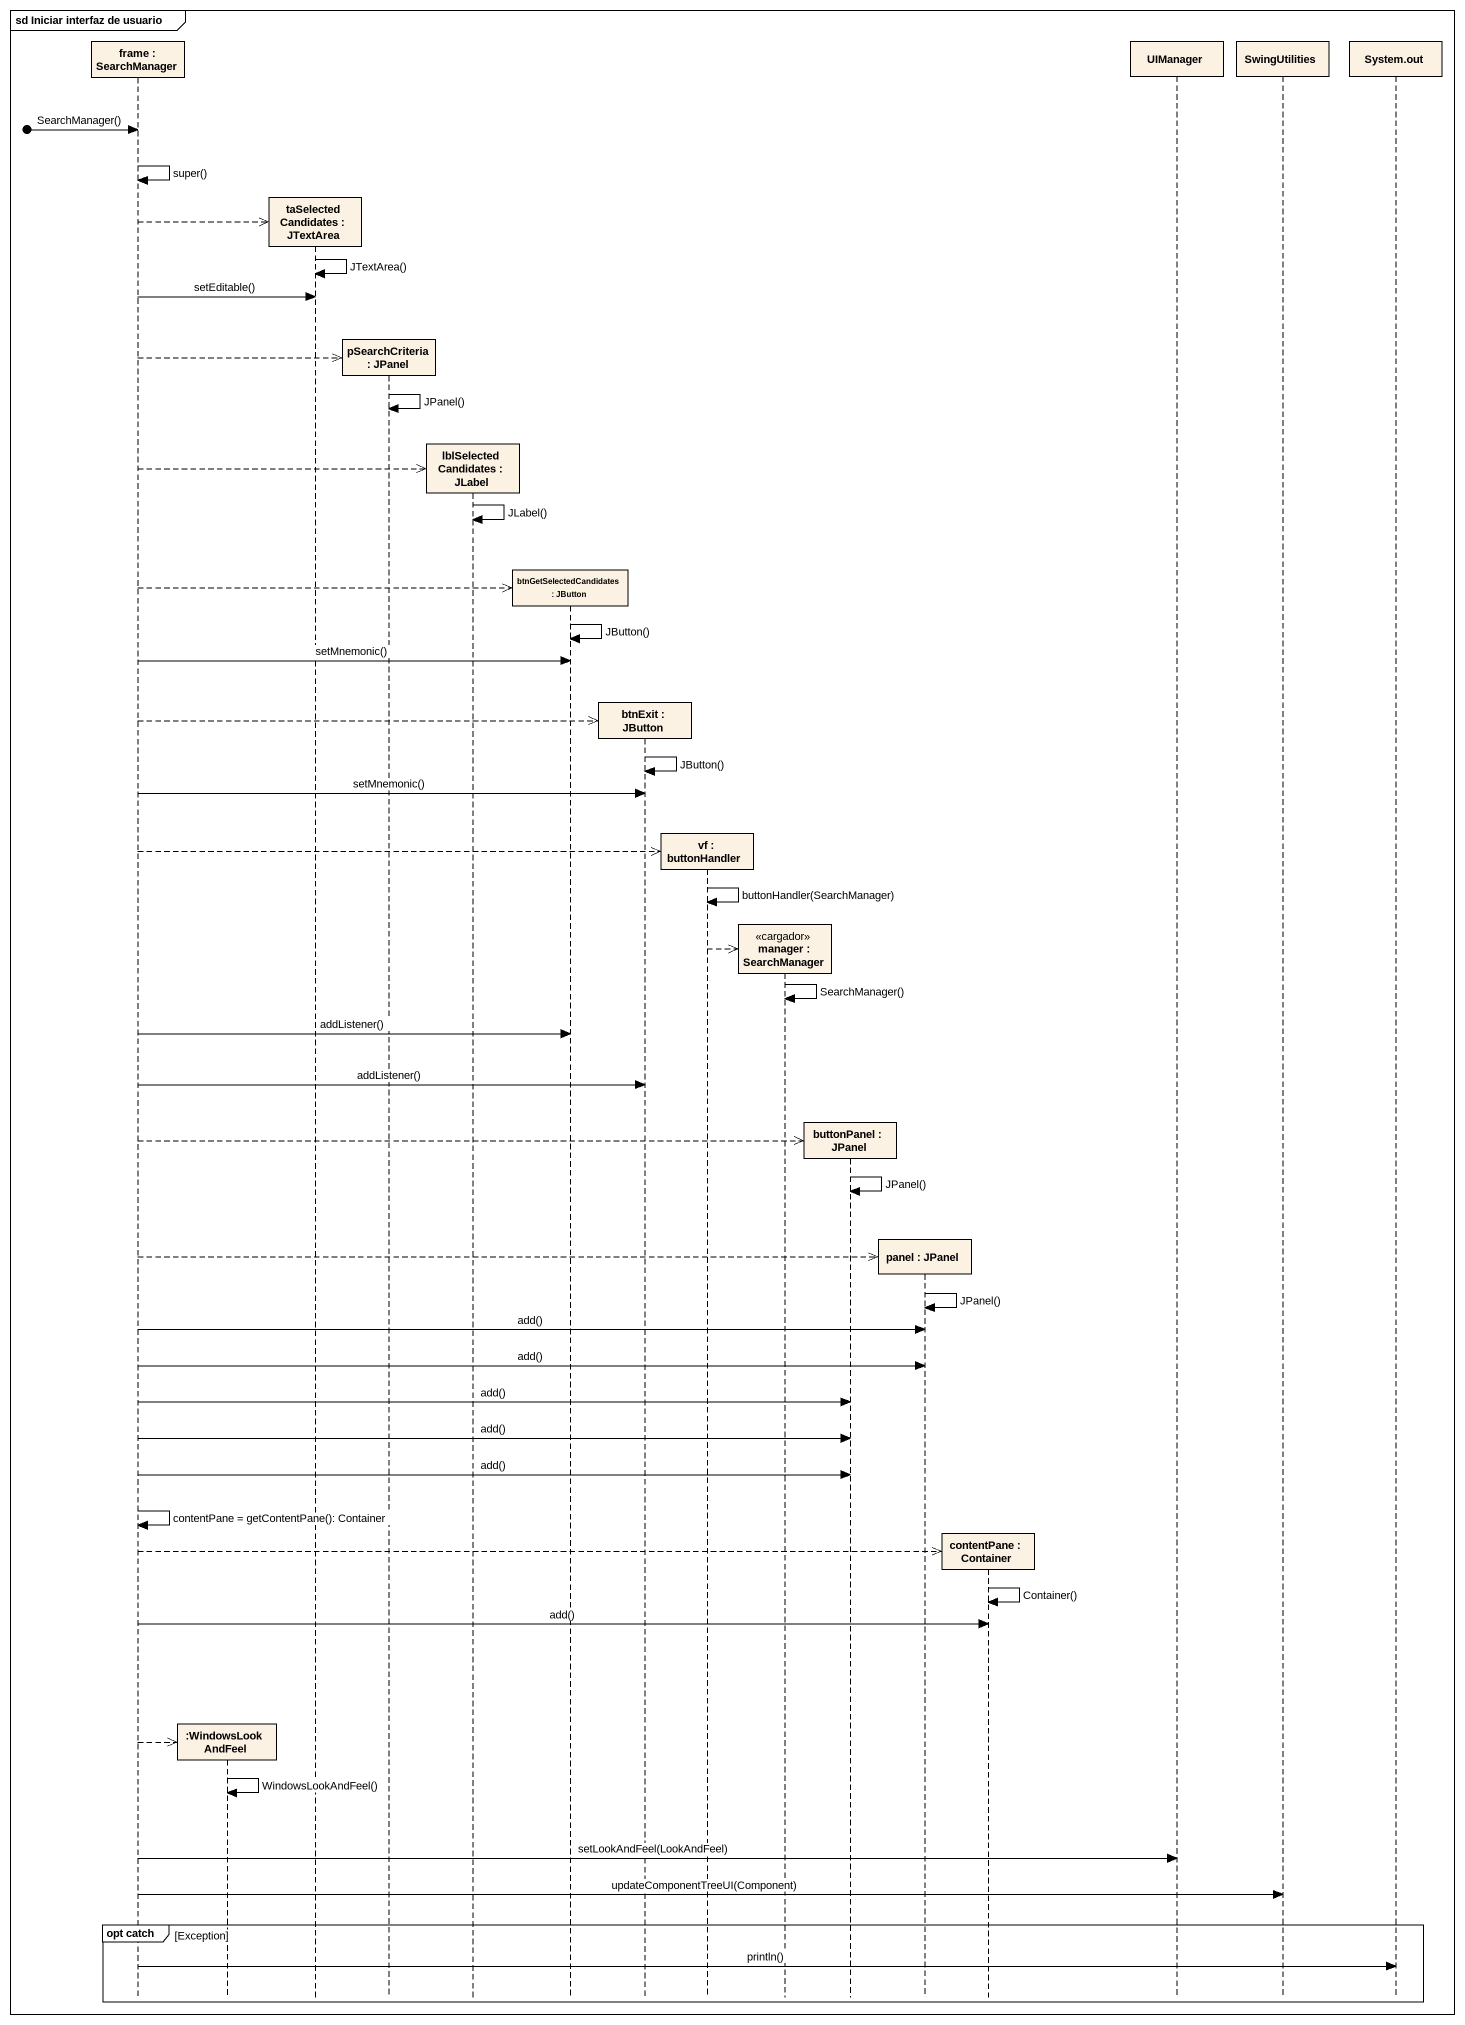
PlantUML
@startuml
mainframe sd Iniciar interfaz de usuario
hide footbox
participant "frame : SearchManager" as frame_
participant ":WindowsLookAndFeel" as WindowsLookAndFeel
participant "taSelectedCandidates : JTextArea" as taSelectedCandidates
participant "pSearchCriteria : JPanel" as pSearchCriteria
participant "lblSelectedCandidates : JLabel" as lblSelectedCandidates
participant "btnGetSelectedCandidates : JButton" as btnGetSelectedCandidates
participant "btnExit : JButton" as btnExit
participant "vf : buttonHandler" as vf
participant "manager : SearchManager" as manager <<cargador>>
participant "buttonPanel : JPanel" as buttonPanel
participant "panel : JPanel" as panel
participant "contentPane : Container" as contentPane
participant UIManager
participant SwingUtilities
participant "System.out" as System_out

[o-> frame_ : SearchManager()
frame_ -> frame_ : super()
frame_ -->> taSelectedCandidates **
taSelectedCandidates -> taSelectedCandidates : JTextArea()
frame_ -> taSelectedCandidates : setEditable()
frame_ -->> pSearchCriteria **
pSearchCriteria -> pSearchCriteria : JPanel()
frame_ -->> lblSelectedCandidates **
lblSelectedCandidates -> lblSelectedCandidates : JLabel()
frame_ -->> btnGetSelectedCandidates **
btnGetSelectedCandidates -> btnGetSelectedCandidates : JButton()
frame_ -> btnGetSelectedCandidates : setMnemonic()
frame_ -->> btnExit **
btnExit -> btnExit : JButton()
frame_ -> btnExit : setMnemonic()
frame_ -->> vf **
vf -> vf : buttonHandler(SearchManager)
vf -->> manager **
manager -> manager : SearchManager()
frame_ -> btnGetSelectedCandidates : addListener()
frame_ -> btnExit : addListener()
frame_ -->> buttonPanel **
buttonPanel -> buttonPanel : JPanel()
frame_ -->> panel **
panel -> panel : JPanel()
frame_ -> panel : add()
frame_ -> panel : add()
frame_ -> buttonPanel : add()
frame_ -> buttonPanel : add()
frame_ -> buttonPanel : add()
frame_ -> frame_ : contentPane = getContentPane(): Container
frame_ -->> contentPane **
contentPane -> contentPane : Container()
frame_ -> contentPane : add()
frame_ -->> WindowsLookAndFeel **
WindowsLookAndFeel -> WindowsLookAndFeel : WindowsLookAndFeel()
frame_ -> UIManager : setLookAndFeel(LookAndFeel)
frame_ -> SwingUtilities : updateComponentTreeUI(Component)
group opt catch [Exception]
  frame_ -> System_out : println()
end
@enduml
